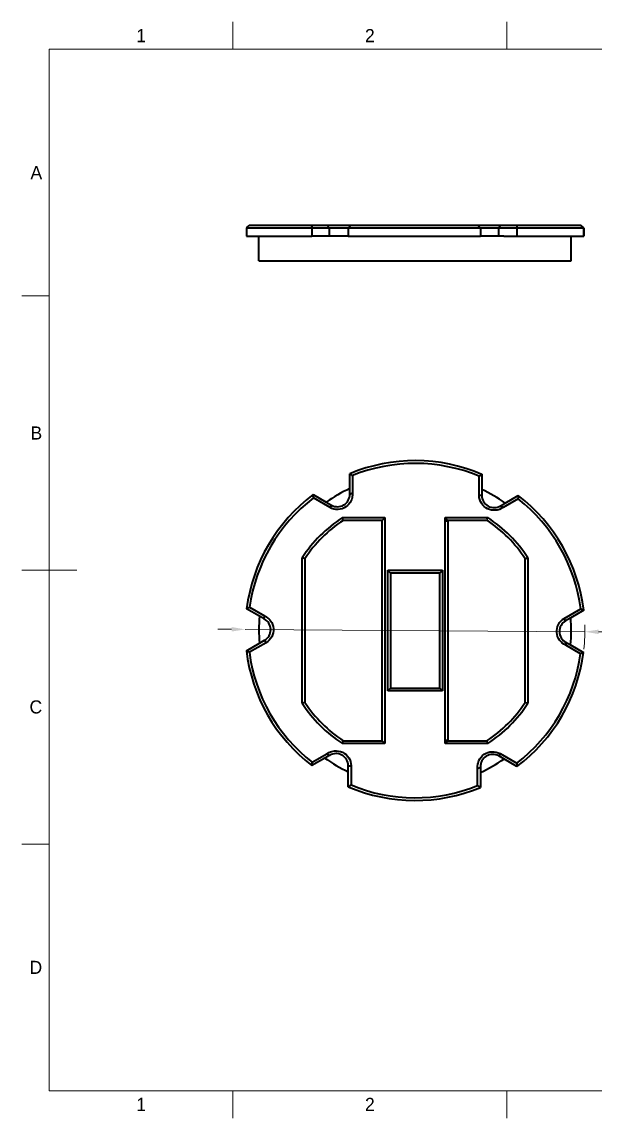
# Model space of a CAD drawing. Header units: millimetres. Extents: x 15 to 292, y 5 to 205.
# Drawn here: x 15 to 119.6, y 5 to 205 of the extents above; entities that cross this region are included whole.
import ezdxf

# ---------------------------------------------------------------- set-up
doc = ezdxf.new("R2010")
doc.units = ezdxf.units.MM
for name, color, linetype in [('Annotations', 7, 'Continuous'), ('Border', 7, 'Continuous'), ('Geometries', 7, 'Continuous')]:
    doc.layers.add(name, color=color, linetype=linetype)
doc.styles.add('Shapr0', font='txt', dxfattribs={"height": 2.3925})
doc.styles.add('Shapr9', font='txt', dxfattribs={"height": 2.3925})
doc.dimstyles.new('ISO-25', dxfattribs={"dimtxt": 2.5, "dimasz": 2.5, "dimexe": 1.25, "dimexo": 0.625, "dimtad": 1, "dimtxsty": 'Standard', "dimcen": 2.5, "dimadec": 0, "dimazin": 0, "dimtfac": 1, "dimtmove": 0, "dimatfit": 3, "dimfxl": 1, "dimarcsym": 0})

# ---------------------------------------------------------------- blocks, each defined once
blk = doc.blocks.new('*D2')
at = {"layer": 'Annotations', "color": 0, "linetype": 'Continuous', "lineweight": 15}
for p, q in [((53.25, 94.18), (50.75, 94.2)), ((55.75, 94.16), (117.75, 93.74)), ((120.25, 93.72), (149.3, 93.52))]:
    blk.add_line(p, q, dxfattribs=at)
at = {"layer": 'Annotations', "color": 0, "lineweight": 15}
blk.add_arc((86.75, 93.95), 31, 353.758, 1.9141, dxfattribs=at)
at = {"layer": 'Annotations', "color": 0}
for points in [[(53.25, 93.77), (53.25, 94.6), (55.75, 94.16)], [(120.25, 94.13), (120.25, 93.3), (117.75, 93.74)]]:
    blk.add_solid(points, dxfattribs=at)
at = {"layer": 'Defpoints', "color": 0}
for p in [(55.75, 94.16), (117.75, 93.74)]:
    blk.add_point(p, dxfattribs=at)
at = {"layer": 'Annotations', "color": 0, "lineweight": 15, "insert": (145.59, 95.44), "char_height": 2.393, "attachment_point": 5, "rotation": 359.6036, "style": 'Shapr9'}
blk.add_mtext('\\A1;%%c62', dxfattribs=at)

msp = doc.modelspace()

# ---------------------------------------------------------------- linework, layer by layer
at = {"layer": 'Border', "linetype": 'Continuous', "lineweight": 15}
for p, q in [((53.5, 200), (53.5, 205)), ((103.5, 200), (103.5, 205)), ((287, 200), (20, 200)), ((20, 200), (20, 10)), ((20, 155), (15, 155)), ((25, 105), (15, 105)), ((20, 55), (15, 55)), ((20, 10), (287, 10)), ((53.5, 10), (53.5, 5)), ((103.5, 10), (103.5, 5))]:
    msp.add_line(p, q, dxfattribs=at)
at = {"layer": 'Geometries', "linetype": 'Continuous', "lineweight": 40}
for p, q in [((55.972, 167.398), (55.972, 165.898)), ((67.923, 167.398), (55.972, 167.398)), ((56.509, 167.898), (59.236, 167.898)), ((59.236, 167.898), (59.259, 167.898)), ((59.259, 167.898), (67.963, 167.898)), ((71.138, 167.398), (67.923, 167.398)), ((67.923, 167.398), (67.923, 165.898)), ((67.963, 167.898), (70.673, 167.898)), ((71.138, 167.398), (70.673, 167.898)), ((70.676, 167.898), (75.065, 167.898)), ((71.138, 165.898), (71.138, 167.398)), ((74.565, 167.398), (71.138, 167.398)), ((75.065, 167.898), (74.565, 167.398)), ((74.565, 167.398), (74.565, 165.898)), ((98.665, 167.398), (74.565, 167.398)), ((75.065, 167.898), (98.165, 167.898)), ((98.665, 167.398), (98.165, 167.898)), ((98.204, 167.898), (102.27, 167.898)), ((98.665, 167.398), (98.665, 165.898)), ((102.02, 167.398), (98.697, 167.398)), ((102.27, 167.898), (102.02, 167.398)), ((102.02, 165.898), (102.02, 167.398)), ((105.344, 167.398), (102.02, 167.398)), ((102.27, 167.898), (105.306, 167.898)), ((105.306, 167.898), (113.95, 167.898)), ((117.492, 167.398), (105.344, 167.398)), ((105.344, 167.398), (105.344, 165.898)), ((113.95, 167.898), (113.97, 167.898)), ((113.97, 167.898), (116.952, 167.898)), ((116.952, 167.898), (116.991, 167.898)), ((117.492, 167.398), (117.492, 165.898)), ((117.528, 167.398), (117.492, 167.398)), ((117.528, 167.398), (117.528, 165.898)), ((55.972, 165.898), (58.25, 165.898)), ((58.25, 161.398), (58.25, 165.898)), ((58.25, 165.898), (67.923, 165.898)), ((70.286, 165.898), (67.923, 165.898)), ((71.138, 165.898), (70.286, 165.898)), ((74.565, 165.898), (71.138, 165.898)), ((74.565, 165.898), (98.665, 165.898)), ((102.02, 165.898), (98.665, 165.898)), ((102.97, 165.898), (102.02, 165.898)), ((102.97, 165.898), (105.344, 165.898)), ((105.344, 165.898), (115.25, 165.898)), ((115.25, 161.398), (115.25, 165.898)), ((115.25, 165.898), (117.492, 165.898)), ((117.492, 165.898), (117.528, 165.898)), ((58.25, 161.398), (115.25, 161.398)), ((74.835, 119.84), (74.835, 122.569)), ((75.335, 122.234), (75.335, 119.104)), ((98.435, 118.612), (98.435, 122.123)), ((98.935, 122.455), (98.935, 119.714)), ((68.156, 118.755), (70.53, 117.384)), ((71.235, 116.4), (68.194, 118.156)), ((74.835, 118.856), (74.835, 119.84)), ((74.835, 118.856), (75.335, 119.104)), ((98.935, 118.617), (98.435, 118.612)), ((98.935, 119.714), (98.935, 118.617)), ((103.214, 117.213), (105.577, 118.578)), ((70.53, 117.384), (71.48, 116.836)), ((71.48, 116.836), (71.235, 116.4)), ((102.362, 116.721), (103.214, 117.213)), ((102.362, 116.721), (102.827, 116.412)), ((105.537, 117.977), (102.827, 116.412)), ((73.489, 114.551), (81.25, 114.551)), ((80.75, 114.051), (73.637, 114.051)), ((81.25, 114.551), (80.75, 114.051)), ((80.75, 114.051), (80.75, 114.051)), ((80.75, 73.851), (80.75, 114.051)), ((80.75, 73.851), (80.75, 114.051)), ((81.25, 114.551), (81.25, 73.351)), ((92.25, 114.551), (100.011, 114.551)), ((92.25, 113.95), (92.25, 114.551)), ((92.25, 114.551), (92.75, 114.051)), ((92.75, 114.051), (92.75, 113.95)), ((99.863, 114.051), (92.75, 114.051)), ((92.25, 73.95), (92.25, 113.95)), ((92.25, 113.95), (92.75, 113.95)), ((92.75, 113.95), (92.75, 73.95)), ((66.15, 80.688), (66.15, 107.212)), ((66.65, 107.064), (66.65, 80.836)), ((106.85, 80.836), (106.85, 107.064)), ((107.35, 107.212), (107.35, 80.688)), ((81.75, 104.95), (91.75, 104.95)), ((81.75, 82.95), (81.75, 104.95)), ((82.25, 104.45), (81.75, 104.95)), ((91.25, 104.45), (82.25, 104.45)), ((82.25, 104.45), (82.25, 83.45)), ((91.75, 104.95), (91.25, 104.45)), ((91.25, 83.45), (91.25, 104.45)), ((91.75, 104.95), (91.75, 82.95)), ((56.548, 98.206), (59.259, 96.642)), ((58.371, 96.577), (56.008, 97.941)), ((59.224, 96.084), (58.371, 96.577)), ((59.224, 96.084), (59.259, 96.642)), ((113.95, 96.161), (116.991, 97.917)), ((114.204, 95.731), (113.95, 96.161)), ((115.155, 96.28), (114.204, 95.731)), ((117.528, 97.65), (115.155, 96.28)), ((58.345, 91.62), (59.296, 92.169)), ((59.296, 92.169), (59.55, 91.739)), ((55.972, 90.25), (58.345, 91.62)), ((59.55, 91.739), (56.509, 89.983)), ((114.276, 91.816), (114.241, 91.258)), ((116.952, 89.694), (114.241, 91.258)), ((114.276, 91.816), (115.129, 91.323)), ((115.129, 91.323), (117.492, 89.959)), ((82.25, 83.45), (81.75, 82.95)), ((91.75, 82.95), (81.75, 82.95)), ((82.25, 83.45), (91.25, 83.45)), ((91.75, 82.95), (91.25, 83.45)), ((81.25, 73.351), (73.486, 73.351)), ((73.634, 73.851), (80.75, 73.851)), ((81.25, 73.351), (80.75, 73.851)), ((80.75, 73.851), (80.75, 73.851)), ((92.25, 73.349), (92.25, 73.95)), ((92.25, 73.95), (92.75, 73.95)), ((92.25, 73.349), (92.75, 73.849)), ((100.011, 73.349), (92.25, 73.349)), ((92.75, 73.95), (92.75, 73.849)), ((92.75, 73.849), (99.863, 73.849)), ((70.286, 70.687), (67.923, 69.322)), ((67.963, 69.923), (70.673, 71.488)), ((71.138, 71.179), (70.286, 70.687)), ((71.138, 71.179), (70.673, 71.488)), ((102.27, 71.497), (102.02, 71.064)), ((102.97, 70.516), (102.02, 71.064)), ((102.27, 71.497), (105.306, 69.744)), ((105.344, 69.145), (102.97, 70.516)), ((74.565, 69.283), (75.065, 69.288)), ((74.565, 68.186), (74.565, 69.283)), ((74.565, 65.445), (74.565, 68.186)), ((75.065, 69.288), (75.065, 65.777)), ((98.165, 68.796), (98.665, 69.044)), ((98.165, 65.666), (98.165, 68.796)), ((98.665, 69.044), (98.665, 68.06)), ((98.665, 68.06), (98.665, 65.331))]:
    msp.add_line(p, q, dxfattribs=at)
at = {"layer": 'Geometries', "linetype": 'Continuous', "lineweight": 40, "flags": 128}
for points in [[(56.509, 167.898), (56.375, 167.774), (56.24, 167.649), (56.106, 167.524), (55.972, 167.398)], [(67.923, 167.398), (67.932, 167.524), (67.942, 167.649), (67.953, 167.774), (67.963, 167.898)], [(105.306, 167.898), (105.316, 167.774), (105.325, 167.649), (105.334, 167.524), (105.344, 167.398)], [(117.492, 167.398), (117.357, 167.524), (117.222, 167.649), (117.087, 167.774), (116.952, 167.898)], [(116.991, 167.898), (117.125, 167.774), (117.26, 167.649), (117.394, 167.524), (117.528, 167.398)], [(74.835, 122.569), (74.961, 122.485), (75.086, 122.402), (75.211, 122.318), (75.335, 122.234)], [(98.435, 122.123), (98.56, 122.206), (98.685, 122.289), (98.81, 122.372), (98.935, 122.455)], [(68.194, 118.156), (68.184, 118.306), (68.175, 118.455), (68.166, 118.605), (68.156, 118.755)], [(75.329, 119.104), (75.328, 118.684), (75.301, 118.357), (75.258, 118.141), (75.188, 117.902), (75.095, 117.669), (74.914, 117.331), (74.691, 117.024), (74.428, 116.752), (74.127, 116.517), (73.797, 116.325), (73.449, 116.183), (73.083, 116.091), (72.698, 116.048), (72.315, 116.057), (71.944, 116.119), (71.584, 116.233), (71.235, 116.4)], [(71.48, 116.836), (71.741, 116.711), (72.029, 116.615), (72.323, 116.56), (72.618, 116.546), (72.912, 116.571), (73.202, 116.633), (73.482, 116.732), (73.746, 116.867), (73.99, 117.037), (74.209, 117.237), (74.401, 117.465), (74.56, 117.715), (74.685, 117.985), (74.773, 118.267), (74.824, 118.56), (74.835, 118.856)], [(102.824, 116.418), (102.46, 116.209), (102.162, 116.069), (101.954, 115.998), (101.712, 115.939), (101.464, 115.903), (101.081, 115.891), (100.703, 115.93), (100.337, 116.022), (99.983, 116.165), (99.651, 116.355), (99.354, 116.585), (99.091, 116.857), (98.861, 117.168), (98.678, 117.505), (98.545, 117.857), (98.465, 118.226), (98.435, 118.612)], [(98.935, 118.617), (98.957, 118.329), (99.018, 118.031), (99.117, 117.749), (99.252, 117.487), (99.421, 117.244), (99.62, 117.024), (99.846, 116.832), (100.095, 116.67), (100.364, 116.544), (100.647, 116.454), (100.94, 116.402), (101.236, 116.389), (101.532, 116.416), (101.821, 116.48), (102.1, 116.583), (102.362, 116.721)], [(105.577, 118.578), (105.568, 118.428), (105.558, 118.278), (105.547, 118.127), (105.537, 117.977)], [(73.637, 114.051), (73.563, 114.301), (73.489, 114.551)], [(99.863, 114.051), (99.938, 114.301), (100.011, 114.551)], [(66.65, 107.064), (66.4, 107.139), (66.15, 107.212)], [(106.85, 107.064), (107.1, 107.139), (107.35, 107.212)], [(56.008, 97.941), (56.143, 98.008), (56.278, 98.074), (56.413, 98.14), (56.548, 98.206)], [(59.296, 92.169), (59.534, 92.332), (59.761, 92.534), (59.956, 92.761), (60.115, 93.009), (60.241, 93.276), (60.332, 93.559), (60.386, 93.851), (60.401, 94.147), (60.376, 94.443), (60.312, 94.733), (60.211, 95.012), (60.074, 95.276), (59.903, 95.519), (59.703, 95.736), (59.474, 95.927), (59.224, 96.084)], [(59.256, 96.636), (59.619, 96.425), (59.889, 96.238), (60.054, 96.093), (60.226, 95.913), (60.381, 95.716), (60.583, 95.391), (60.738, 95.043), (60.842, 94.68), (60.895, 94.302), (60.896, 93.92), (60.845, 93.548), (60.742, 93.184), (60.586, 92.83), (60.387, 92.503), (60.148, 92.212), (59.869, 91.957), (59.55, 91.739)], [(114.244, 91.264), (113.881, 91.475), (113.611, 91.662), (113.446, 91.807), (113.274, 91.987), (113.119, 92.184), (112.917, 92.509), (112.762, 92.857), (112.658, 93.22), (112.605, 93.598), (112.604, 93.98), (112.655, 94.352), (112.758, 94.716), (112.914, 95.07), (113.113, 95.397), (113.352, 95.688), (113.631, 95.943), (113.95, 96.161)], [(116.991, 97.917), (117.125, 97.851), (117.26, 97.784), (117.394, 97.717), (117.528, 97.65)], [(114.204, 95.731), (113.966, 95.568), (113.739, 95.366), (113.544, 95.139), (113.385, 94.891), (113.259, 94.624), (113.168, 94.341), (113.114, 94.049), (113.099, 93.753), (113.124, 93.457), (113.188, 93.167), (113.289, 92.888), (113.426, 92.624), (113.597, 92.381), (113.797, 92.164), (114.026, 91.973), (114.276, 91.816)], [(56.509, 89.983), (56.375, 90.049), (56.24, 90.116), (56.106, 90.183), (55.972, 90.25)], [(117.492, 89.959), (117.357, 89.892), (117.222, 89.826), (117.087, 89.76), (116.952, 89.694)], [(66.65, 80.836), (66.4, 80.761), (66.15, 80.688)], [(106.85, 80.836), (107.1, 80.761), (107.35, 80.688)], [(70.676, 71.482), (71.04, 71.691), (71.338, 71.831), (71.546, 71.902), (71.788, 71.961), (72.036, 71.997), (72.419, 72.009), (72.797, 71.97), (73.163, 71.878), (73.517, 71.735), (73.849, 71.545), (74.146, 71.315), (74.409, 71.043), (74.639, 70.732), (74.822, 70.395), (74.955, 70.043), (75.035, 69.674), (75.065, 69.288)], [(73.486, 73.351), (73.56, 73.601), (73.634, 73.851)], [(99.863, 73.849), (99.937, 73.599), (100.011, 73.349)], [(74.565, 69.283), (74.543, 69.571), (74.482, 69.869), (74.383, 70.151), (74.248, 70.413), (74.079, 70.656), (73.88, 70.876), (73.654, 71.068), (73.405, 71.23), (73.136, 71.356), (72.853, 71.446), (72.56, 71.498), (72.264, 71.511), (71.968, 71.484), (71.679, 71.42), (71.4, 71.317), (71.138, 71.179)], [(98.171, 68.796), (98.172, 69.216), (98.199, 69.544), (98.242, 69.76), (98.312, 69.999), (98.405, 70.232), (98.587, 70.57), (98.81, 70.878), (99.073, 71.149), (99.375, 71.384), (99.705, 71.576), (100.054, 71.718), (100.421, 71.81), (100.806, 71.852), (101.188, 71.843), (101.559, 71.78), (101.92, 71.665), (102.27, 71.497)], [(102.02, 71.064), (101.759, 71.189), (101.471, 71.285), (101.177, 71.34), (100.882, 71.354), (100.588, 71.329), (100.298, 71.267), (100.018, 71.168), (99.754, 71.033), (99.51, 70.863), (99.291, 70.663), (99.099, 70.435), (98.94, 70.185), (98.815, 69.915), (98.727, 69.633), (98.676, 69.34), (98.665, 69.044)], [(67.923, 69.322), (67.932, 69.472), (67.942, 69.622), (67.953, 69.773), (67.963, 69.923)], [(105.306, 69.744), (105.316, 69.594), (105.325, 69.445), (105.334, 69.295), (105.344, 69.145)], [(75.065, 65.777), (74.94, 65.694), (74.815, 65.611), (74.69, 65.528), (74.565, 65.445)], [(98.665, 65.331), (98.539, 65.415), (98.414, 65.498), (98.289, 65.582), (98.165, 65.666)]]:
    msp.add_lwpolyline(points, dxfattribs=at)
at = {"layer": 'Geometries', "linetype": 'Continuous', "lineweight": 40}
for radius, start, end in [(31, 66.85492, 112.60286), (30.5, 67.47349, 111.97788), (31, 126.85492, 172.60286), (30.5, 127.47349, 171.97788), (28.5, 114.71189, 124.68848), (28.5, 54.71189, 64.68848), (31, 6.85492, 52.60286), (30.5, 7.47349, 51.97788), (24.5, 122.76926, 147.22642), (24, 123.11857, 146.87706), (24, 33.12387, 56.88024), (24.5, 32.77358, 57.22957), (28.5, 174.71189, 184.68848), (28.5, 354.71189, 4.68848), (31, 186.85492, 232.60286), (30.5, 187.47349, 231.97788), (30.5, 307.47349, 351.97788), (31, 306.85492, 352.60286), (24.5, 212.77358, 237.2221), (24, 213.12294, 236.87269), (24, 303.11857, 326.87706), (24.5, 302.76926, 327.22642), (28.5, 234.71189, 244.68848), (28.5, 294.71189, 304.68848), (31, 246.85492, 292.60286), (30.5, 247.47349, 291.97788)]:
    msp.add_arc((86.75, 93.95), radius, start, end, dxfattribs=at)

# ---------------------------------------------------------------- texts
at = {"layer": 'Border', "linetype": 'Continuous', "lineweight": 15, "char_height": 2.393, "width": 2.3925, "style": 'Shapr0'}
for s, insert, attachment_point in [('1', (36.75, 201.304), 8), ('2', (78.5, 201.304), 8), ('A', (18.696, 177.5), 6), ('B', (18.696, 130), 6), ('C', (18.696, 80), 6), ('D', (18.696, 32.5), 6), ('1', (36.75, 8.696), 2), ('2', (78.5, 8.696), 2)]:
    msp.add_mtext(s, dxfattribs=dict(at, insert=insert, attachment_point=attachment_point))

# ---------------------------------------------------------------- dimensions: what is measured, and where the dimension line sits
at = {"layer": 'Annotations', "linetype": 'Continuous', "lineweight": 15}
dim = msp.add_diameter_dim_2p(p1=(55.751, 94.164), p2=(117.749, 93.736), dimstyle='ISO-25', override={"dimscale": 1, "dimgap": 0.7, "dimdec": 2, "dimlfac": 1, "dimrnd": 0.01, "dimzin": 8, "dimdsep": 44, "dimtxsty": 'Shapr9', "dimcen": 2.5, "dimadec": 2, "dimtol": 0, "dimlim": 0, "dimtp": 0, "dimtm": 0, "dimtfac": 0.6, "dimtdec": 8, "dimtofl": 1, "dimfrac": 2, "dimtolj": 1, "dimlwd": 15, "dimlwe": 15}, dxfattribs=at)
dim.commit()
dim.dimension.update_dxf_attribs({"geometry": '*D2', "text_midpoint": (145.581, 93.543), "dimtype": 163})

doc.saveas('drawing.dxf')
